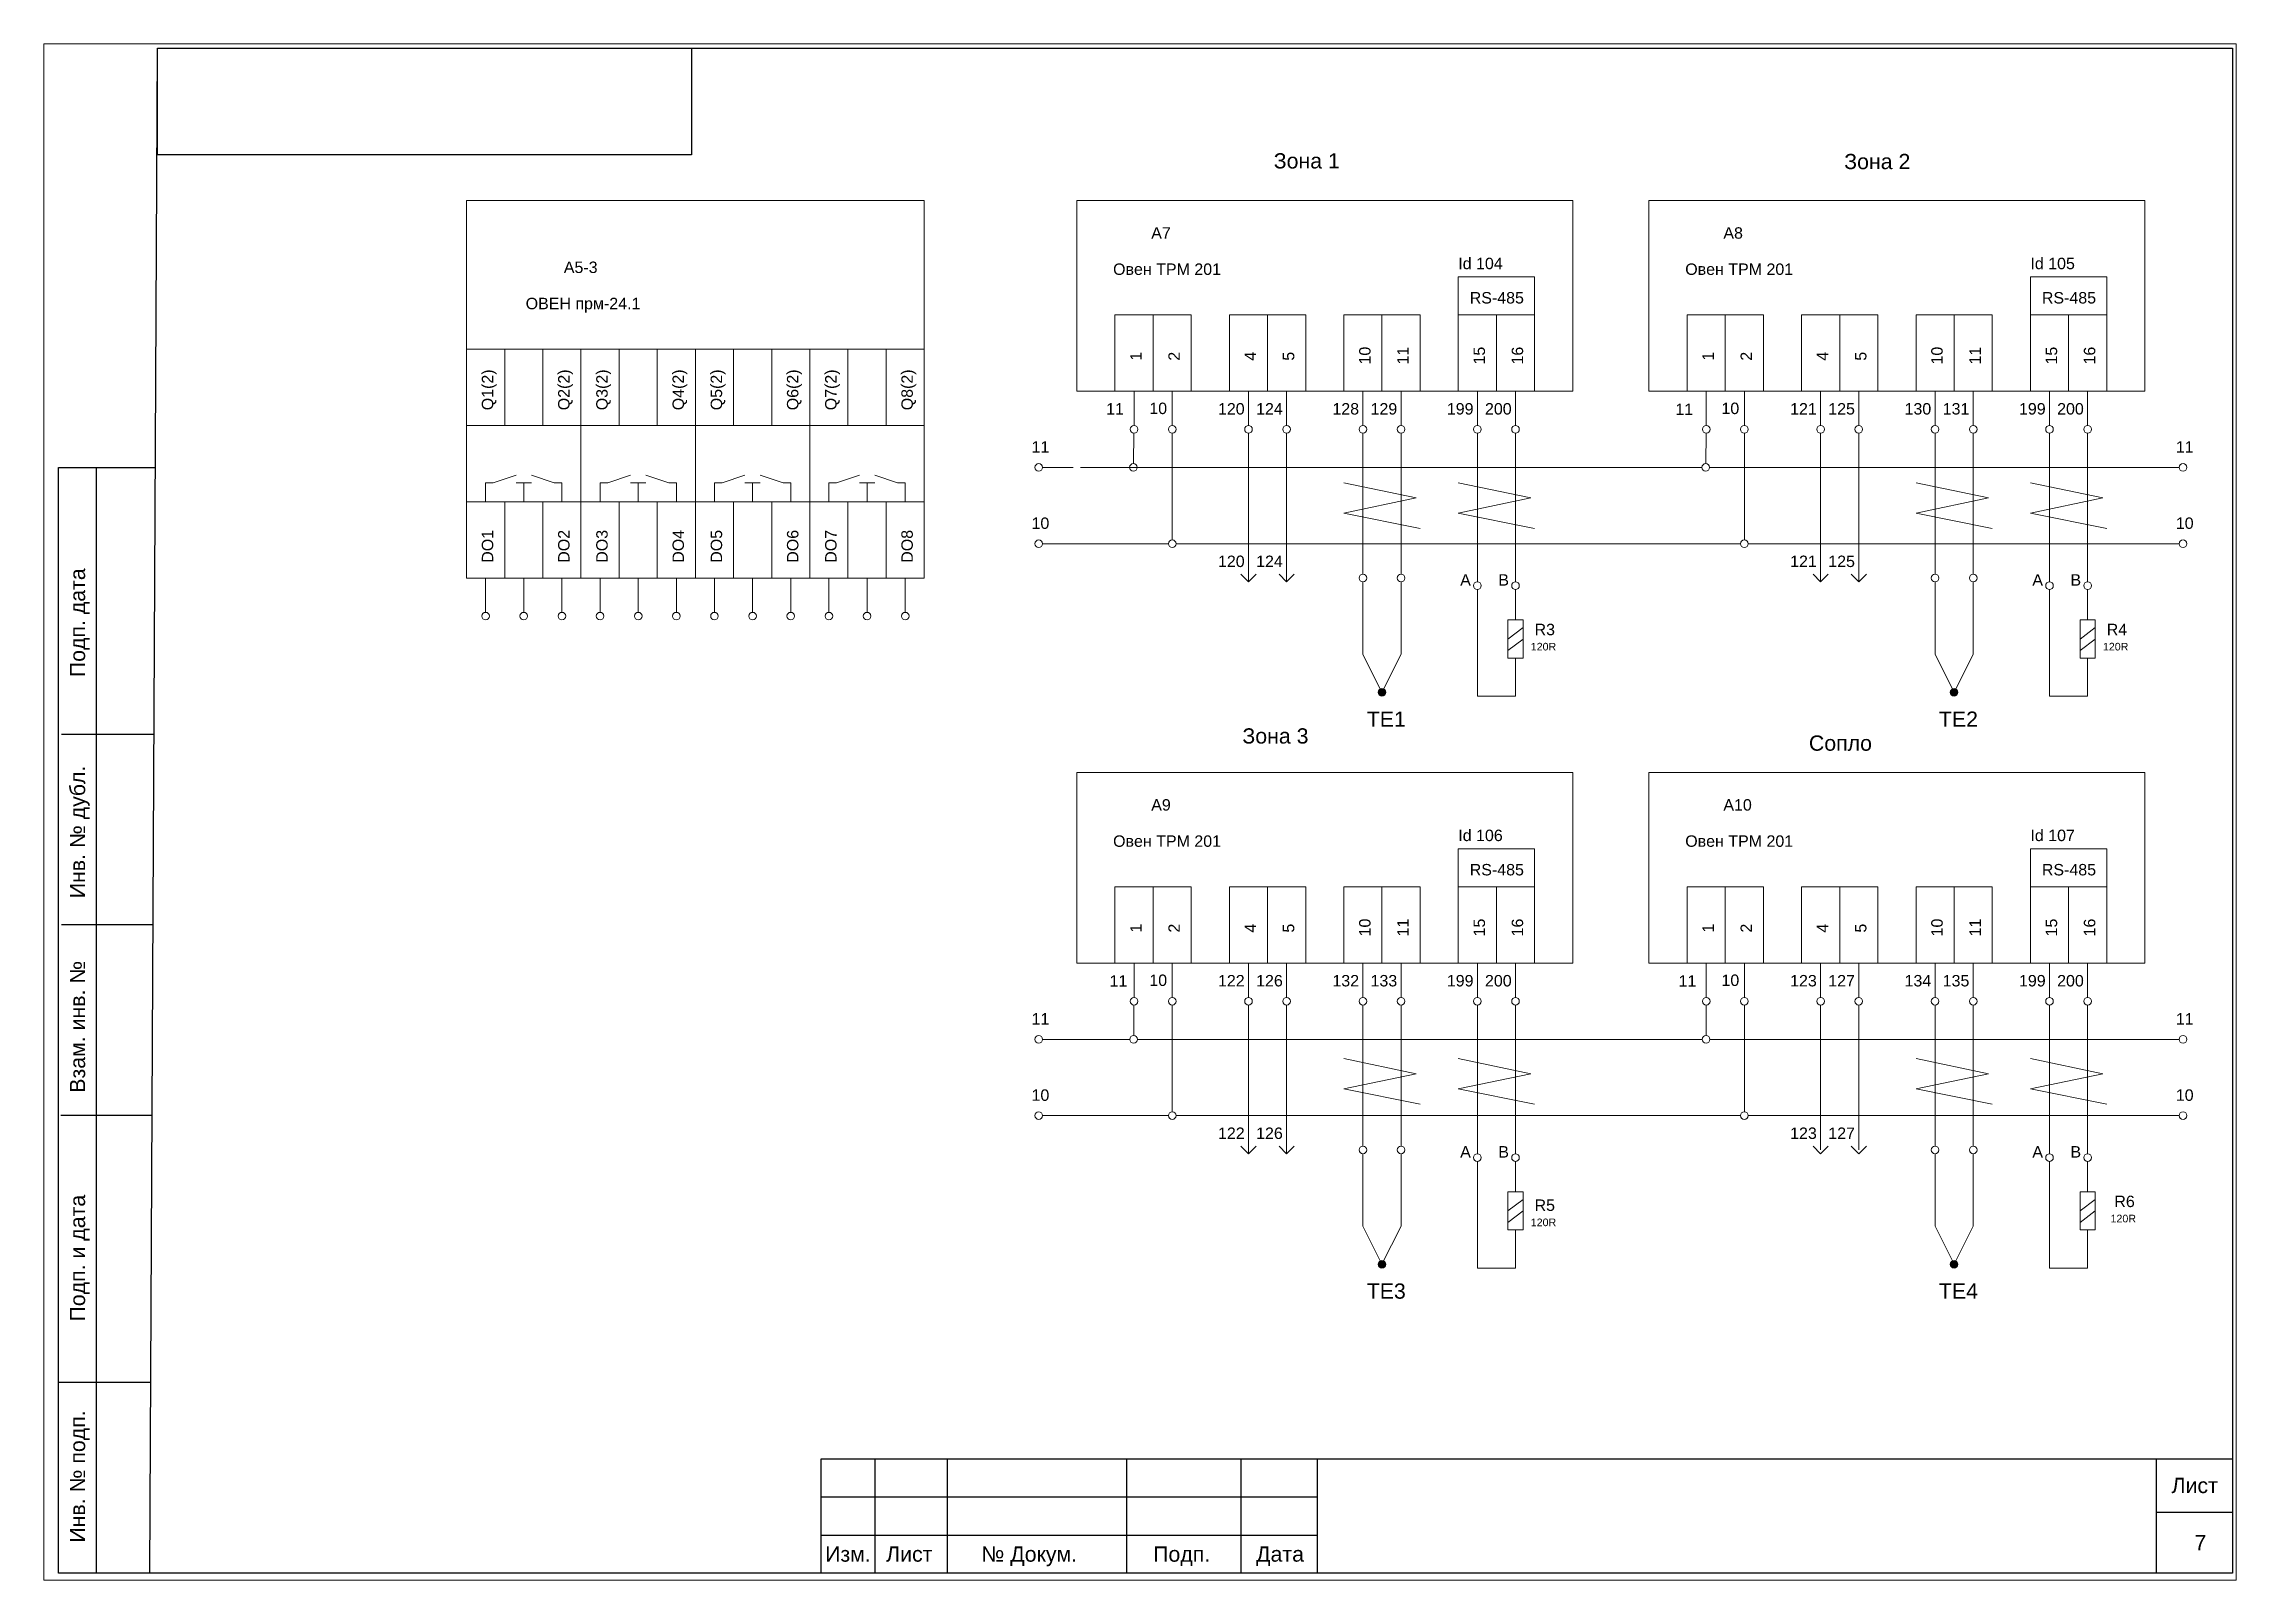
# Paper-space layout 'Лист6' of a CAD drawing. Header units: millimetres. Extents: x 0 to 287, y 0 to 201.
# The model-space entities are those that its viewports show. They can reach past a viewport. Long polylines and large blocks are cut down to what shows.
import ezdxf

# ---------------------------------------------------------------- set-up
doc = ezdxf.new("R2010")
doc.units = ezdxf.units.MM
doc.layers.add('Аппаратура', color=7, linetype='Continuous', lineweight=20)
doc.layers.add('Рамки', color=7, linetype='Continuous', lineweight=25)
doc.styles.get("Standard").update_dxf_attribs({"font": 'arial.ttf'})

msp = doc.modelspace()

# ---------------------------------------------------------------- hatches: boundary and pattern name
at = {"layer": 'Аппаратура'}
h = msp.add_hatch(color=7, dxfattribs=at)
h.dxf.hatch_style = 1
h.paths.add_polyline_path([(1855.5, 3410.5, 1), (1854.5, 3410.5, 1)])
h = msp.add_hatch(color=7, dxfattribs=at)
h.dxf.hatch_style = 1
h.paths.add_polyline_path([(1930.5, 3410.5, 1), (1929.5, 3410.5, 1)])
h = msp.add_hatch(color=7, dxfattribs=at)
h.dxf.hatch_style = 1
h.paths.add_polyline_path([(1855.5, 3335.5, 1), (1854.5, 3335.5, 1)])
h = msp.add_hatch(color=7, dxfattribs=at)
h.dxf.hatch_style = 1
h.paths.add_polyline_path([(1930.5, 3335.5, 1), (1929.5, 3335.5, 1)])

# ---------------------------------------------------------------- linework, layer by layer
for p, q in [((1822.5, 3450), (1822.5, 3445.5)), ((1827.5, 3450), (1827.5, 3445.5)), ((1837.5, 3450), (1837.5, 3445.5)), ((1842.5, 3450), (1842.5, 3445.5)), ((1852.5, 3450), (1852.5, 3445.5)), ((1857.5, 3450), (1857.5, 3445.5)), ((1867.5, 3450), (1867.5, 3445.5)), ((1872.5, 3450), (1872.5, 3445.5)), ((1897.5, 3450), (1897.5, 3445.5)), ((1902.5, 3450), (1902.5, 3445.5)), ((1912.5, 3450), (1912.5, 3445.5)), ((1917.5, 3450), (1917.5, 3445.5)), ((1927.5, 3450), (1927.5, 3445.5)), ((1932.5, 3450), (1932.5, 3445.5)), ((1942.5, 3450), (1942.5, 3445.5)), ((1947.5, 3450), (1947.5, 3445.5)), ((1822.49, 3444.5), (1822.42, 3440.5)), ((1827.5, 3444.5), (1827.5, 3430.5)), ((1837.5, 3444.5), (1837.5, 3425)), ((1842.5, 3444.5), (1842.5, 3425)), ((1852.5, 3444.5), (1852.5, 3426)), ((1857.5, 3444.5), (1857.5, 3426)), ((1867.5, 3444.5), (1867.5, 3425)), ((1872.5, 3444.5), (1872.5, 3425)), ((1897.5, 3444.5), (1897.47, 3440.5)), ((1902.5, 3444.5), (1902.5, 3430.5)), ((1912.5, 3444.5), (1912.5, 3425)), ((1917.5, 3444.5), (1917.5, 3425)), ((1927.5, 3444.5), (1927.5, 3426)), ((1932.5, 3444.5), (1932.5, 3426)), ((1942.5, 3444.5), (1942.5, 3425)), ((1947.5, 3444.5), (1947.5, 3425)), ((1810.5, 3440), (1814.5, 3440)), ((1815.5, 3440), (1823, 3440)), ((1823, 3440), (1896.94, 3440)), ((1897.94, 3440), (1959.5, 3440)), ((1737.5, 3435.5), (1737.5, 3438)), ((1737.5, 3438), (1738.5, 3438)), ((1738.5, 3438), (1741.5, 3439)), ((1742.5, 3438), (1741.5, 3438)), ((1741.5, 3438), (1743.5, 3438)), ((1742.5, 3435.5), (1742.5, 3438)), ((1746.5, 3438), (1743.5, 3439)), ((1747.5, 3438), (1746.5, 3438)), ((1747.5, 3435.5), (1747.5, 3438)), ((1752.5, 3435.5), (1752.5, 3438)), ((1752.5, 3438), (1753.5, 3438)), ((1753.5, 3438), (1756.5, 3439)), ((1757.5, 3438), (1756.5, 3438)), ((1756.5, 3438), (1758.5, 3438)), ((1757.5, 3435.5), (1757.5, 3438)), ((1761.5, 3438), (1758.5, 3439)), ((1762.5, 3438), (1761.5, 3438)), ((1762.5, 3435.5), (1762.5, 3438)), ((1767.5, 3435.5), (1767.5, 3438)), ((1767.5, 3438), (1768.5, 3438)), ((1768.5, 3438), (1771.5, 3439)), ((1772.5, 3438), (1771.5, 3438)), ((1771.5, 3438), (1773.5, 3438)), ((1772.5, 3435.5), (1772.5, 3438)), ((1776.5, 3438), (1773.5, 3439)), ((1777.5, 3438), (1776.5, 3438)), ((1777.5, 3435.5), (1777.5, 3438)), ((1782.5, 3435.5), (1782.5, 3438)), ((1782.5, 3438), (1783.5, 3438)), ((1783.5, 3438), (1786.5, 3439)), ((1787.5, 3438), (1786.5, 3438)), ((1786.5, 3438), (1788.5, 3438)), ((1787.5, 3435.5), (1787.5, 3438)), ((1791.5, 3438), (1788.5, 3439)), ((1792.5, 3438), (1791.5, 3438)), ((1792.5, 3435.5), (1792.5, 3438)), ((1850, 3438), (1859.5, 3436)), ((1865, 3438), (1874.5, 3436)), ((1925, 3438), (1934.5, 3436)), ((1940, 3438), (1949.5, 3436)), ((1859.5, 3436), (1850, 3434)), ((1874.5, 3436), (1865, 3434)), ((1934.5, 3436), (1925, 3434)), ((1949.5, 3436), (1940, 3434)), ((1850, 3434), (1860, 3432)), ((1865, 3434), (1875, 3432)), ((1925, 3434), (1935, 3432)), ((1940, 3434), (1950, 3432)), ((1810.5, 3430), (1827, 3430)), ((1828, 3430), (1902, 3430)), ((1903, 3430), (1959.5, 3430)), ((1836.5, 3426), (1837.5, 3425)), ((1837.5, 3425), (1838.5, 3426)), ((1841.5, 3426), (1842.5, 3425)), ((1842.5, 3425), (1843.5, 3426)), ((1911.5, 3426), (1912.5, 3425)), ((1912.5, 3425), (1913.5, 3426)), ((1916.5, 3426), (1917.5, 3425)), ((1917.5, 3425), (1918.5, 3426)), ((1737.5, 3425.5), (1737.5, 3421)), ((1742.5, 3425.5), (1742.5, 3421)), ((1747.5, 3425.5), (1747.5, 3421)), ((1752.5, 3425.5), (1752.5, 3421)), ((1757.5, 3425.5), (1757.5, 3421)), ((1762.5, 3425.5), (1762.5, 3421)), ((1767.5, 3425.5), (1767.5, 3421)), ((1772.5, 3425.5), (1772.5, 3421)), ((1777.5, 3425.5), (1777.5, 3421)), ((1782.5, 3425.5), (1782.5, 3421)), ((1787.5, 3425.5), (1787.5, 3421)), ((1792.5, 3425.5), (1792.5, 3421)), ((1852.5, 3425), (1852.5, 3415.5)), ((1857.5, 3425), (1857.5, 3415.5)), ((1867.5, 3424), (1867.5, 3410)), ((1872.5, 3424), (1872.5, 3420)), ((1927.5, 3425), (1927.5, 3415.5)), ((1932.5, 3425), (1932.5, 3415.5)), ((1942.5, 3424), (1942.5, 3410)), ((1947.5, 3424), (1947.5, 3420)), ((1871.5, 3417.5), (1873.5, 3419)), ((1871.5, 3416), (1873.5, 3417.5)), ((1946.5, 3417.5), (1948.5, 3419)), ((1946.5, 3416), (1948.5, 3417.5)), ((1852.5, 3415.5), (1855, 3410.5)), ((1857.5, 3415.5), (1855, 3410.5)), ((1872.5, 3410), (1872.5, 3415)), ((1927.5, 3415.5), (1930, 3410.5)), ((1932.5, 3415.5), (1930, 3410.5)), ((1947.5, 3410), (1947.5, 3415)), ((1867.5, 3410), (1872.5, 3410)), ((1942.5, 3410), (1947.5, 3410)), ((1822.5, 3375), (1822.5, 3370.5)), ((1827.5, 3375), (1827.5, 3370.5)), ((1837.5, 3375), (1837.5, 3370.5)), ((1842.5, 3375), (1842.5, 3370.5)), ((1852.5, 3375), (1852.5, 3370.5)), ((1857.5, 3375), (1857.5, 3370.5)), ((1867.5, 3375), (1867.5, 3370.5)), ((1872.5, 3375), (1872.5, 3370.5)), ((1897.5, 3375), (1897.5, 3370.5)), ((1902.5, 3375), (1902.5, 3370.5)), ((1912.5, 3375), (1912.5, 3370.5)), ((1917.5, 3375), (1917.5, 3370.5)), ((1927.5, 3375), (1927.5, 3370.5)), ((1932.5, 3375), (1932.5, 3370.5)), ((1942.5, 3375), (1942.5, 3370.5)), ((1947.5, 3375), (1947.5, 3370.5)), ((1822.49, 3369.5), (1822.45, 3365.5)), ((1827.5, 3369.5), (1827.5, 3355.5)), ((1837.5, 3369.5), (1837.5, 3350)), ((1842.5, 3369.5), (1842.5, 3350)), ((1852.5, 3369.5), (1852.5, 3351)), ((1857.5, 3369.5), (1857.5, 3351)), ((1867.5, 3369.5), (1867.5, 3350)), ((1872.5, 3369.5), (1872.5, 3350)), ((1897.49, 3369.5), (1897.48, 3365.5)), ((1902.5, 3369.5), (1902.5, 3355.5)), ((1912.5, 3369.5), (1912.5, 3350.5)), ((1917.5, 3369.5), (1917.5, 3350.5)), ((1927.5, 3369.5), (1927.5, 3351)), ((1932.5, 3369.5), (1932.5, 3351)), ((1942.5, 3369.5), (1942.5, 3350)), ((1947.5, 3369.5), (1947.5, 3350)), ((1810.5, 3365), (1821.94, 3365)), ((1822.94, 3365), (1896.98, 3365)), ((1850, 3362.5), (1859.5, 3360.5)), ((1865, 3362.5), (1874.5, 3360.5)), ((1897.98, 3365), (1959.5, 3365)), ((1925, 3362.5), (1934.5, 3360.5)), ((1940, 3362.5), (1949.5, 3360.5)), ((1859.5, 3360.5), (1850, 3358.5)), ((1874.5, 3360.5), (1865, 3358.5)), ((1934.5, 3360.5), (1925, 3358.5)), ((1949.5, 3360.5), (1940, 3358.5)), ((1850, 3358.5), (1860, 3356.5)), ((1865, 3358.5), (1875, 3356.5)), ((1925, 3358.5), (1935, 3356.5)), ((1940, 3358.5), (1950, 3356.5)), ((1810.5, 3355), (1827, 3355)), ((1828, 3355), (1902, 3355)), ((1903, 3355), (1959.5, 3355)), ((1836.5, 3351), (1837.5, 3350)), ((1837.5, 3350), (1838.5, 3351)), ((1841.5, 3351), (1842.5, 3350)), ((1842.5, 3350), (1843.5, 3351)), ((1911.5, 3351), (1912.5, 3350)), ((1912.5, 3350), (1913.5, 3351)), ((1916.5, 3351), (1917.5, 3350)), ((1917.5, 3350), (1918.5, 3351)), ((1852.5, 3350), (1852.5, 3340.5)), ((1857.5, 3350), (1857.5, 3340.5)), ((1867.5, 3349), (1867.5, 3335)), ((1872.5, 3349), (1872.5, 3345)), ((1927.5, 3350), (1927.5, 3340.5)), ((1932.5, 3350), (1932.5, 3340.5)), ((1942.5, 3349), (1942.5, 3335)), ((1947.5, 3349), (1947.5, 3345)), ((1871.5, 3342.5), (1873.5, 3344)), ((1871.5, 3341), (1873.5, 3342.5)), ((1946.5, 3342.5), (1948.5, 3344)), ((1946.5, 3341), (1948.5, 3342.5)), ((1852.5, 3340.5), (1855, 3335.5)), ((1857.5, 3340.5), (1855, 3335.5)), ((1872.5, 3335), (1872.5, 3340)), ((1927.5, 3340.5), (1930, 3335.5)), ((1932.5, 3340.5), (1930, 3335.5)), ((1947.5, 3335), (1947.5, 3340)), ((1867.5, 3335), (1872.5, 3335)), ((1942.5, 3335), (1947.5, 3335))]:
    msp.add_line(p, q, dxfattribs=at)
for points in [[(1735, 3445.5), (1795, 3445.5), (1795, 3475), (1735, 3475)], [(1815, 3475), (1880, 3475), (1880, 3450), (1815, 3450)], [(1890, 3475), (1955, 3475), (1955, 3450), (1890, 3450)], [(1865, 3460), (1875, 3460), (1875, 3465), (1865, 3465)], [(1940, 3460), (1950, 3460), (1950, 3465), (1940, 3465)], [(1825, 3450), (1820, 3450), (1820, 3460), (1825, 3460)], [(1830, 3450), (1825, 3450), (1825, 3460), (1830, 3460)], [(1840, 3450), (1835, 3450), (1835, 3460), (1840, 3460)], [(1845, 3450), (1840, 3450), (1840, 3460), (1845, 3460)], [(1855, 3450), (1850, 3450), (1850, 3460), (1855, 3460)], [(1860, 3450), (1855, 3450), (1855, 3460), (1860, 3460)], [(1870, 3450), (1865, 3450), (1865, 3460), (1870, 3460)], [(1875, 3450), (1870, 3450), (1870, 3460), (1875, 3460)], [(1900, 3450), (1895, 3450), (1895, 3460), (1900, 3460)], [(1905, 3450), (1900, 3450), (1900, 3460), (1905, 3460)], [(1915, 3450), (1910, 3450), (1910, 3460), (1915, 3460)], [(1920, 3450), (1915, 3450), (1915, 3460), (1920, 3460)], [(1930, 3450), (1925, 3450), (1925, 3460), (1930, 3460)], [(1935, 3450), (1930, 3450), (1930, 3460), (1935, 3460)], [(1945, 3450), (1940, 3450), (1940, 3460), (1945, 3460)], [(1950, 3450), (1945, 3450), (1945, 3460), (1950, 3460)], [(1740, 3445.5), (1735, 3445.5), (1735, 3455.5), (1740, 3455.5)], [(1745, 3445.5), (1740, 3445.5), (1740, 3455.5), (1745, 3455.5)], [(1750, 3445.5), (1745, 3445.5), (1745, 3455.5), (1750, 3455.5)], [(1755, 3445.5), (1750, 3445.5), (1750, 3455.5), (1755, 3455.5)], [(1760, 3445.5), (1755, 3445.5), (1755, 3455.5), (1760, 3455.5)], [(1765, 3445.5), (1760, 3445.5), (1760, 3455.5), (1765, 3455.5)], [(1770, 3445.5), (1765, 3445.5), (1765, 3455.5), (1770, 3455.5)], [(1775, 3445.5), (1770, 3445.5), (1770, 3455.5), (1775, 3455.5)], [(1780, 3445.5), (1775, 3445.5), (1775, 3455.5), (1780, 3455.5)], [(1785, 3445.5), (1780, 3445.5), (1780, 3455.5), (1785, 3455.5)], [(1790, 3445.5), (1785, 3445.5), (1785, 3455.5), (1790, 3455.5)], [(1795, 3445.5), (1790, 3445.5), (1790, 3455.5), (1795, 3455.5)], [(1735, 3435.5), (1750, 3435.5), (1750, 3445.5), (1735, 3445.5)], [(1750, 3435.5), (1765, 3435.5), (1765, 3445.5), (1750, 3445.5)], [(1765, 3435.5), (1780, 3435.5), (1780, 3445.5), (1765, 3445.5)], [(1780, 3435.5), (1795, 3435.5), (1795, 3445.5), (1780, 3445.5)], [(1740, 3425.5), (1735, 3425.5), (1735, 3435.5), (1740, 3435.5)], [(1745, 3425.5), (1740, 3425.5), (1740, 3435.5), (1745, 3435.5)], [(1750, 3425.5), (1745, 3425.5), (1745, 3435.5), (1750, 3435.5)], [(1755, 3425.5), (1750, 3425.5), (1750, 3435.5), (1755, 3435.5)], [(1760, 3425.5), (1755, 3425.5), (1755, 3435.5), (1760, 3435.5)], [(1765, 3425.5), (1760, 3425.5), (1760, 3435.5), (1765, 3435.5)], [(1770, 3425.5), (1765, 3425.5), (1765, 3435.5), (1770, 3435.5)], [(1775, 3425.5), (1770, 3425.5), (1770, 3435.5), (1775, 3435.5)], [(1780, 3425.5), (1775, 3425.5), (1775, 3435.5), (1780, 3435.5)], [(1785, 3425.5), (1780, 3425.5), (1780, 3435.5), (1785, 3435.5)], [(1790, 3425.5), (1785, 3425.5), (1785, 3435.5), (1790, 3435.5)], [(1795, 3425.5), (1790, 3425.5), (1790, 3435.5), (1795, 3435.5)], [(1873.5, 3420), (1873.5, 3415), (1871.5, 3415), (1871.5, 3420)], [(1948.5, 3420), (1948.5, 3415), (1946.5, 3415), (1946.5, 3420)], [(1815, 3400), (1880, 3400), (1880, 3375), (1815, 3375)], [(1890, 3400), (1955, 3400), (1955, 3375), (1890, 3375)], [(1865, 3385), (1875, 3385), (1875, 3390), (1865, 3390)], [(1940, 3385), (1950, 3385), (1950, 3390), (1940, 3390)], [(1825, 3375), (1820, 3375), (1820, 3385), (1825, 3385)], [(1830, 3375), (1825, 3375), (1825, 3385), (1830, 3385)], [(1840, 3375), (1835, 3375), (1835, 3385), (1840, 3385)], [(1845, 3375), (1840, 3375), (1840, 3385), (1845, 3385)], [(1855, 3375), (1850, 3375), (1850, 3385), (1855, 3385)], [(1860, 3375), (1855, 3375), (1855, 3385), (1860, 3385)], [(1870, 3375), (1865, 3375), (1865, 3385), (1870, 3385)], [(1875, 3375), (1870, 3375), (1870, 3385), (1875, 3385)], [(1900, 3375), (1895, 3375), (1895, 3385), (1900, 3385)], [(1905, 3375), (1900, 3375), (1900, 3385), (1905, 3385)], [(1915, 3375), (1910, 3375), (1910, 3385), (1915, 3385)], [(1920, 3375), (1915, 3375), (1915, 3385), (1920, 3385)], [(1930, 3375), (1925, 3375), (1925, 3385), (1930, 3385)], [(1935, 3375), (1930, 3375), (1930, 3385), (1935, 3385)], [(1945, 3375), (1940, 3375), (1940, 3385), (1945, 3385)], [(1950, 3375), (1945, 3375), (1945, 3385), (1950, 3385)], [(1873.5, 3345), (1873.5, 3340), (1871.5, 3340), (1871.5, 3345)], [(1948.5, 3345), (1948.5, 3340), (1946.5, 3340), (1946.5, 3345)]]:
    msp.add_lwpolyline(points, close=True, dxfattribs=at)
for centre in [(1822.5, 3445), (1827.5, 3445), (1837.5, 3445), (1842.5, 3445), (1852.5, 3445), (1857.5, 3445), (1867.5, 3445), (1872.5, 3445), (1897.5, 3445), (1902.5, 3445), (1912.5, 3445), (1917.5, 3445), (1927.5, 3445), (1932.5, 3445), (1942.5, 3445), (1947.5, 3445), (1810, 3440), (1822.41, 3440), (1897.44, 3440), (1960, 3440), (1810, 3430), (1827.5, 3430), (1902.5, 3430), (1960, 3430), (1852.5, 3425.5), (1857.5, 3425.5), (1927.5, 3425.5), (1932.5, 3425.5), (1867.5, 3424.5), (1872.5, 3424.5), (1942.5, 3424.5), (1947.5, 3424.5), (1737.5, 3420.5), (1742.5, 3420.5), (1747.5, 3420.5), (1752.5, 3420.5), (1757.5, 3420.5), (1762.5, 3420.5), (1767.5, 3420.5), (1772.5, 3420.5), (1777.5, 3420.5), (1782.5, 3420.5), (1787.5, 3420.5), (1792.5, 3420.5), (1855, 3410.5), (1930, 3410.5), (1822.5, 3370), (1827.5, 3370), (1837.5, 3370), (1842.5, 3370), (1852.5, 3370), (1857.5, 3370), (1867.5, 3370), (1872.5, 3370), (1897.5, 3370), (1902.5, 3370), (1912.5, 3370), (1917.5, 3370), (1927.5, 3370), (1932.5, 3370), (1942.5, 3370), (1947.5, 3370), (1810, 3365), (1822.44, 3365), (1897.48, 3365), (1960, 3365), (1810, 3355), (1827.5, 3355), (1902.5, 3355), (1960, 3355), (1852.5, 3350.5), (1857.5, 3350.5), (1927.5, 3350.5), (1932.5, 3350.5), (1867.5, 3349.5), (1872.5, 3349.5), (1942.5, 3349.5), (1947.5, 3349.5), (1855, 3335.5), (1930, 3335.5)]:
    msp.add_circle(centre, 0.5, dxfattribs=at)
at = {"layer": 'Рамки'}
for p, q in [((1693.5, 3295), (1694.5, 3495)), ((1694.5, 3495), (1966.5, 3495)), ((1966.5, 3495), (1966.5, 3295)), ((1681.5, 3440), (1694.22, 3440)), ((1681.5, 3295), (1681.5, 3440)), ((1686.5, 3295), (1686.5, 3440)), ((1693.92, 3405), (1681.92, 3405)), ((1693.92, 3380), (1681.92, 3380)), ((1693.8, 3355), (1681.8, 3355)), ((1693.62, 3320), (1681.62, 3320)), ((1693.62, 3320), (1681.62, 3320)), ((1693.62, 3320), (1681.62, 3320)), ((1788.5, 3310), (1788.5, 3295)), ((1798, 3310), (1798, 3295)), ((1821.5, 3310), (1821.5, 3295)), ((1836.5, 3310), (1836.5, 3295)), ((1956.5, 3310), (1956.5, 3295)), ((1781.5, 3305), (1846.5, 3305)), ((1956.5, 3303), (1966.5, 3303)), ((1781.5, 3300), (1846.5, 3300)), ((1693.5, 3295), (1681.5, 3295)), ((1966.5, 3295), (1693.5, 3295))]:
    msp.add_line(p, q, dxfattribs=at)
for points in [[(1694.5, 3495), (1764.5, 3495), (1764.5, 3481), (1694.5, 3481)], [(1781.5, 3295), (1781.5, 3310), (1966.5, 3310), (1966.5, 3295)], [(1781.5, 3310), (1846.5, 3310), (1846.5, 3295), (1781.5, 3295)]]:
    msp.add_lwpolyline(points, close=True, dxfattribs=at)

# ---------------------------------------------------------------- texts
at = {"layer": 'Аппаратура'}
for s, height, p in [('Зона 1', 2, (1840.81, 3479.21)), ('Зона 2', 2, (1915.59, 3479.12)), ('A8', 1.5, (1899.75, 3470)), ('A7', 1.5, (1824.75, 3470)), ('A5-3', 1.5, (1747.75, 3465.5)), ('Овен ТРМ 201', 1.5, (1819.75, 3465.25)), ('Id 104', 1.5, (1865, 3466)), ('Овен ТРМ 201', 1.5, (1894.75, 3465.25)), ('Id 105', 1.5, (1940, 3466)), ('RS-485', 1.5, (1866.5, 3461.5)), ('RS-485', 1.5, (1941.5, 3461.5)), ('ОВЕН прм-24.1', 1.5, (1742.75, 3460.75)), ('11', 1.5, (1818.84, 3446.94)), ('10', 1.5, (1824.5, 3447)), ('120', 1.5, (1833.5, 3446.94)), ('124', 1.5, (1838.5, 3446.94)), ('128', 1.5, (1848.5, 3446.94)), ('129', 1.5, (1853.5, 3446.94)), ('199', 1.5, (1863.5, 3446.94)), ('200', 1.5, (1868.5, 3446.94)), ('11', 1.5, (1893.46, 3446.88)), ('10', 1.5, (1899.5, 3447)), ('121', 1.5, (1908.5, 3446.94)), ('125', 1.5, (1913.5, 3446.94)), ('130', 1.5, (1923.5, 3446.94)), ('131', 1.5, (1928.5, 3446.94)), ('199', 1.5, (1938.5, 3446.94)), ('200', 1.5, (1943.5, 3446.94)), ('11', 1.5, (1809.06, 3441.94)), ('11', 1.5, (1959.06, 3441.94)), ('10', 1.5, (1809.06, 3431.94)), ('10', 1.5, (1959.06, 3431.94)), ('120', 1.5, (1833.5, 3426.94)), ('124', 1.5, (1838.5, 3426.94)), ('121', 1.5, (1908.5, 3426.94)), ('125', 1.5, (1913.5, 3426.94)), ('А', 1.5, (1865.25, 3424.5)), ('В', 1.5, (1870.25, 3424.5)), ('А', 1.5, (1940.25, 3424.5)), ('В', 1.5, (1945.25, 3424.5)), ('120R', 1, (1874.5, 3416)), ('R3', 1.5, (1875, 3418)), ('120R', 1, (1949.5, 3416)), ('R4', 1.5, (1950, 3418)), ('Зона 3', 2, (1836.7, 3403.79)), ('TE1', 2, (1853, 3405.99)), ('TE2', 2, (1928, 3405.99)), ('Сопло', 2, (1910.96, 3402.85)), ('A9', 1.5, (1824.75, 3395)), ('A10', 1.5, (1899.75, 3395)), ('Овен ТРМ 201', 1.5, (1819.75, 3390.25)), ('Id 106', 1.5, (1865, 3391)), ('Овен ТРМ 201', 1.5, (1894.75, 3390.25)), ('Id 107', 1.5, (1940, 3391)), ('RS-485', 1.5, (1866.5, 3386.5)), ('RS-485', 1.5, (1941.5, 3386.5)), ('11', 1.5, (1819.29, 3371.91)), ('10', 1.5, (1824.5, 3372)), ('122', 1.5, (1833.5, 3371.94)), ('126', 1.5, (1838.5, 3371.94)), ('132', 1.5, (1848.5, 3371.94)), ('133', 1.5, (1853.5, 3371.94)), ('199', 1.5, (1863.5, 3371.94)), ('200', 1.5, (1868.5, 3371.94)), ('11', 1.5, (1893.87, 3371.9)), ('10', 1.5, (1899.5, 3372)), ('123', 1.5, (1908.5, 3371.94)), ('127', 1.5, (1913.5, 3371.94)), ('134', 1.5, (1923.5, 3371.94)), ('135', 1.5, (1928.5, 3371.94)), ('199', 1.5, (1938.5, 3371.94)), ('200', 1.5, (1943.5, 3371.94)), ('11', 1.5, (1809.06, 3366.94)), ('11', 1.5, (1959.06, 3366.94)), ('10', 1.5, (1809.06, 3356.94)), ('10', 1.5, (1959.06, 3356.94)), ('122', 1.5, (1833.5, 3351.94)), ('126', 1.5, (1838.5, 3351.94)), ('А', 1.5, (1865.25, 3349.5)), ('В', 1.5, (1870.25, 3349.5)), ('123', 1.5, (1908.5, 3351.94)), ('127', 1.5, (1913.5, 3351.94)), ('А', 1.5, (1940.25, 3349.5)), ('В', 1.5, (1945.25, 3349.5)), ('R5', 1.5, (1875, 3342.5)), ('R6', 1.5, (1951, 3343)), ('120R', 1, (1874.5, 3340.5)), ('120R', 1, (1950.5, 3341)), ('TE3', 2, (1853, 3330.99)), ('TE4', 2, (1928, 3330.99))]:
    msp.add_text(s, height=height, dxfattribs=at).set_placement(p)
for s, p in [('1', (1823.5, 3454)), ('2', (1828.5, 3454)), ('4', (1838.5, 3454)), ('5', (1843.5, 3454)), ('10', (1853.5, 3453.5)), ('11', (1858.5, 3453.5)), ('15', (1868.5, 3453.5)), ('16', (1873.5, 3453.5)), ('1', (1898.5, 3454)), ('2', (1903.5, 3454)), ('4', (1913.5, 3454)), ('5', (1918.5, 3454)), ('10', (1928.5, 3453.5)), ('11', (1933.5, 3453.5)), ('15', (1943.5, 3453.5)), ('16', (1948.5, 3453.5)), ('Q1(2)', (1738.5, 3447.5)), ('Q2(2)', (1748.5, 3447.5)), ('Q3(2)', (1753.5, 3447.5)), ('Q4(2)', (1763.5, 3447.5)), ('Q5(2)', (1768.5, 3447.5)), ('Q6(2)', (1778.5, 3447.5)), ('Q7(2)', (1783.5, 3447.5)), ('Q8(2)', (1793.5, 3447.5)), ('DO1', (1738.5, 3427.5)), ('DO2', (1748.5, 3427.5)), ('DO3', (1753.5, 3427.5)), ('DO4', (1763.5, 3427.5)), ('DO5', (1768.5, 3427.5)), ('DO6', (1778.5, 3427.5)), ('DO7', (1783.5, 3427.5)), ('DO8', (1793.5, 3427.5)), ('1', (1823.5, 3379)), ('2', (1828.5, 3379)), ('4', (1838.5, 3379)), ('5', (1843.5, 3379)), ('10', (1853.5, 3378.5)), ('11', (1858.5, 3378.5)), ('15', (1868.5, 3378.5)), ('16', (1873.5, 3378.5)), ('1', (1898.5, 3379)), ('2', (1903.5, 3379)), ('4', (1913.5, 3379)), ('5', (1918.5, 3379)), ('10', (1928.5, 3378.5)), ('11', (1933.5, 3378.5)), ('15', (1943.5, 3378.5)), ('16', (1948.5, 3378.5))]:
    msp.add_text(s, height=1.5, rotation=90, dxfattribs=at).set_placement(p)
at = {"layer": 'Рамки'}
for s, p in [('Подп. дата', (1685, 3412.5)), ('Инв. № дубл.', (1685, 3383.5)), ('Взам. инв. №', (1685, 3358)), ('Подп. и дата', (1685, 3328)), ('Инв. № подп.', (1685, 3299))]:
    msp.add_text(s, height=2, rotation=90, dxfattribs=at).set_placement(p)
for s, p in [('Лист', (1958.5, 3305.5)), ('7', (1961.5, 3298)), ('Изм.', (1782, 3296.5)), ('Лист', (1790, 3296.5)), ('№ Докум.', (1802.5, 3296.5)), ('Подп.', (1825, 3296.5)), ('Дата', (1838.5, 3296.5))]:
    msp.add_text(s, height=2, dxfattribs=at).set_placement(p)

psp = doc.layouts.new('Лист6')

# ---------------------------------------------------------------- viewports
at = {"layer": 'Аппаратура'}
psp.add_viewport(center=(143.64, 100.72), size=(287.38, 201.4781), view_center_point=(1823.28, 3394.82), view_height=201.4781, dxfattribs=at)

doc.saveas('drawing.dxf')
